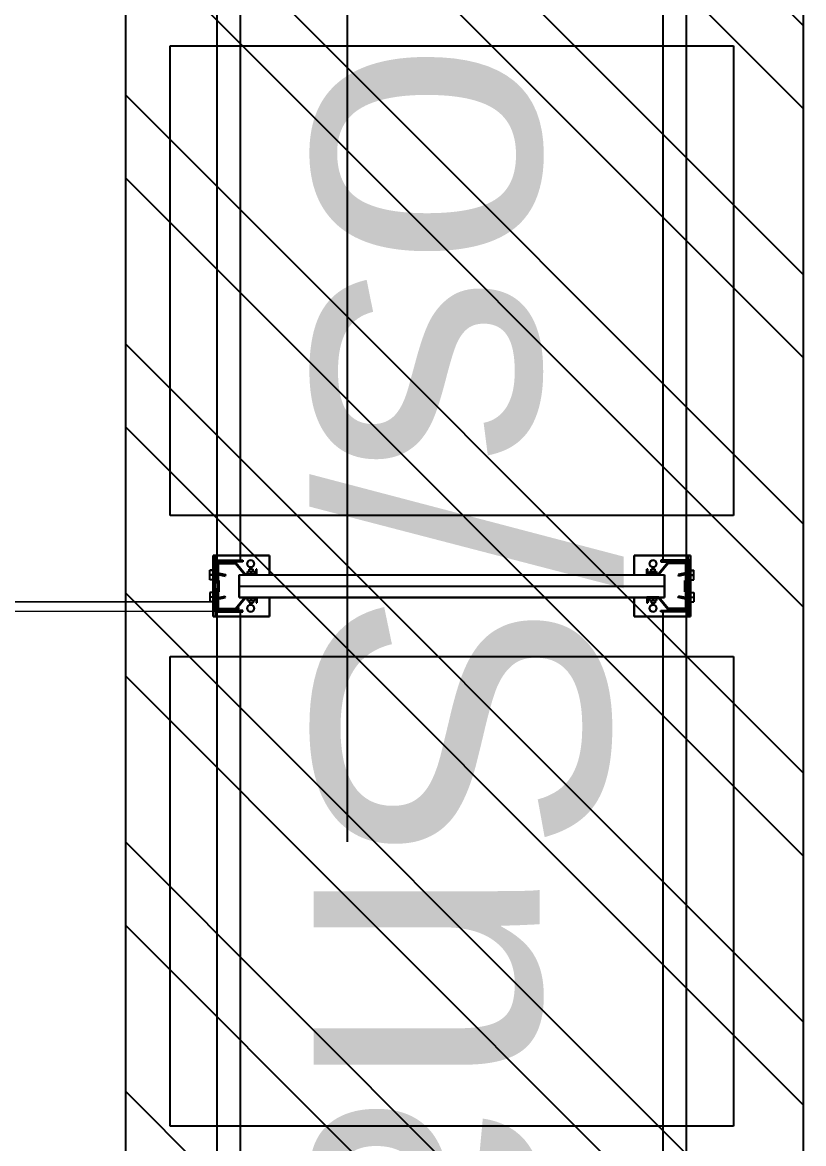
# Model space of a CAD drawing. Header units: metres. Extents: x 0 to 8715937, y -236336 to 216.
# Drawn here: x 152.509 to 154.172, y 76.807 to 79.194 of the extents above; entities that cross this region are included whole.
import ezdxf

# ---------------------------------------------------------------- set-up
doc = ezdxf.new("R2010")
doc.units = ezdxf.units.M
doc.header["$MEASUREMENT"] = 0
doc.linetypes.add('ACAD_ISO10W100', pattern=[18, 12, -3, 0, -3])
for name, color, linetype in [('0-BLOCK-EQUIPAMIENTO', 7, 'Continuous'), ('0-BLOCK-ESTRUCTURA', 7, 'Continuous'), ('AAA BAST', 5, 'Continuous'), ('AAA CONECT', 3, 'Continuous'), ('AAA LARG', 1, 'Continuous'), ('AAA PALLETS', 7, 'Continuous'), ('EJES', 251, 'ACAD_ISO10W100'), ('INSTALACIONES', 165, 'Continuous'), ('TEXTO', 7, 'Continuous')]:
    doc.layers.add(name, color=color, linetype=linetype)
doc.styles.add('AR', font='arial.ttf')

# ---------------------------------------------------------------- blocks, each defined once
blk = doc.blocks.new('DPM-ESTRUCTURA')
at = {"layer": 'EJES', "ltscale": 0.4}
blk.add_line((65.48, 118.75), (65.48, 38), dxfattribs=at)
blk = doc.blocks.new('1A MODULO SIMPLE')
at = {"layer": 'AAA BAST'}
for points in [[(-2.1307, 1.015), (-2.1307, 1.017), (-2.1407, 1.017), (-2.1407, 1.04), (-2.1167, 1.06), (-2.1167, 1.1), (-2.1567, 1.1), (-2.1567, 1.098), (-2.1767, 1.098), (-2.1767, 1.1), (-2.2167, 1.1), (-2.2167, 1.06), (-2.1927, 1.04), (-2.1927, 1.017), (-2.2027, 1.017), (-2.2027, 1.015), (-2.1907, 1.015), (-2.1907, 1.0409), (-2.2147, 1.0609), (-2.2147, 1.098), (-2.1787, 1.098), (-2.1787, 1.096), (-2.1547, 1.096), (-2.1547, 1.098), (-2.1187, 1.098), (-2.1187, 1.0609), (-2.1427, 1.0409), (-2.1427, 1.015)], [(0.1973, 1.015), (0.1973, 1.017), (0.2073, 1.017), (0.2073, 1.04), (0.1833, 1.06), (0.1833, 1.1), (0.2233, 1.1), (0.2233, 1.098), (0.2433, 1.098), (0.2433, 1.1), (0.2833, 1.1), (0.2833, 1.06), (0.2593, 1.04), (0.2593, 1.017), (0.2693, 1.017), (0.2693, 1.015), (0.2573, 1.015), (0.2573, 1.0409), (0.2813, 1.0609), (0.2813, 1.098), (0.2453, 1.098), (0.2453, 1.096), (0.2213, 1.096), (0.2213, 1.098), (0.1853, 1.098), (0.1853, 1.0609), (0.2093, 1.0409), (0.2093, 1.015)], [(-2.1307, 0.185), (-2.1307, 0.183), (-2.1407, 0.183), (-2.1407, 0.16), (-2.1167, 0.14), (-2.1167, 0.1), (-2.1567, 0.1), (-2.1567, 0.102), (-2.1767, 0.102), (-2.1767, 0.1), (-2.2167, 0.1), (-2.2167, 0.14), (-2.1927, 0.16), (-2.1927, 0.183), (-2.2027, 0.183), (-2.2027, 0.185), (-2.1907, 0.185), (-2.1907, 0.1591), (-2.2147, 0.1391), (-2.2147, 0.102), (-2.1787, 0.102), (-2.1787, 0.104), (-2.1547, 0.104), (-2.1547, 0.102), (-2.1187, 0.102), (-2.1187, 0.1391), (-2.1427, 0.1591), (-2.1427, 0.185)], [(0.1973, 0.185), (0.1973, 0.183), (0.2073, 0.183), (0.2073, 0.16), (0.1833, 0.14), (0.1833, 0.1), (0.2233, 0.1), (0.2233, 0.102), (0.2433, 0.102), (0.2433, 0.1), (0.2833, 0.1), (0.2833, 0.14), (0.2593, 0.16), (0.2593, 0.183), (0.2693, 0.183), (0.2693, 0.185), (0.2573, 0.185), (0.2573, 0.1591), (0.2813, 0.1391), (0.2813, 0.102), (0.2453, 0.102), (0.2453, 0.104), (0.2213, 0.104), (0.2213, 0.102), (0.1853, 0.102), (0.1853, 0.1391), (0.2093, 0.1591), (0.2093, 0.185)]]:
    blk.add_hatch(color=251, dxfattribs=at).paths.add_polyline_path(points)
at = {"layer": 'AAA BAST', "color": 251}
for p, q in [((-2.2167, 1.1082), (-2.2317, 1.1082)), ((-2.2317, 1.1082), (-2.2317, 0.9882)), ((-2.2167, 1.1032), (-2.2317, 1.1032)), ((-2.1167, 1.1082), (-2.2167, 1.1082)), ((-2.2167, 1.1082), (-2.2167, 1.1032)), ((-2.2167, 1.1032), (-2.1167, 1.1032)), ((-2.1767, 1.1), (-2.2167, 1.1)), ((-2.2167, 1.1), (-2.2167, 1.06)), ((-2.2067, 1.1), (-2.2067, 1.1032)), ((-2.2067, 1.1032), (-2.1737, 1.1032)), ((-2.1802, 1.1152), (-2.2002, 1.1152)), ((-2.2002, 1.1082), (-2.2002, 1.1152)), ((-2.1902, 1.1082), (-2.1902, 1.1152)), ((-2.1802, 1.1082), (-2.1802, 1.1152)), ((-2.1767, 1.1), (-2.1767, 1.098)), ((-2.1767, 1.1), (-2.1737, 1.1)), ((-2.1737, 1.1), (-2.1737, 1.1032)), ((-2.1597, 1.1), (-2.1597, 1.1032)), ((-2.1567, 1.1), (-2.1597, 1.1)), ((-2.1167, 1.1), (-2.1567, 1.1)), ((-2.1567, 1.1), (-2.1567, 1.098)), ((-2.1532, 1.1152), (-2.1332, 1.1152)), ((-2.1532, 1.1082), (-2.1532, 1.1152)), ((-2.1432, 1.1082), (-2.1432, 1.1152)), ((-2.1332, 1.1082), (-2.1332, 1.1152)), ((-2.1267, 1.1), (-2.1267, 1.1032)), ((-2.1167, 1.1032), (-2.1167, 1.1082)), ((-2.1017, 1.1082), (-2.1167, 1.1082)), ((-2.1167, 1.1032), (-2.1017, 1.1032)), ((-2.1167, 1.1), (-2.1167, 1.06)), ((-2.1017, 0.9882), (-2.1017, 1.1082)), ((0.1683, 0.9882), (0.1683, 1.1082)), ((0.1683, 1.1082), (0.1833, 1.1082)), ((0.1833, 1.1032), (0.1683, 1.1032)), ((0.1833, 1.1032), (0.1833, 1.1082)), ((0.1833, 1.1082), (0.2833, 1.1082)), ((0.2833, 1.1032), (0.1833, 1.1032)), ((0.1833, 1.1), (0.2233, 1.1)), ((0.1833, 1.1), (0.1833, 1.06)), ((0.1933, 1.1), (0.1933, 1.1032)), ((0.2198, 1.1152), (0.1998, 1.1152)), ((0.1998, 1.1082), (0.1998, 1.1152)), ((0.2098, 1.1082), (0.2098, 1.1152)), ((0.2198, 1.1082), (0.2198, 1.1152)), ((0.2233, 1.1), (0.2233, 1.098)), ((0.2233, 1.1), (0.2263, 1.1)), ((0.2263, 1.1), (0.2263, 1.1032)), ((0.2403, 1.1), (0.2403, 1.1032)), ((0.2733, 1.1032), (0.2403, 1.1032)), ((0.2433, 1.1), (0.2403, 1.1)), ((0.2433, 1.1), (0.2833, 1.1)), ((0.2433, 1.1), (0.2433, 1.098)), ((0.2468, 1.1152), (0.2668, 1.1152)), ((0.2468, 1.1082), (0.2468, 1.1152)), ((0.2568, 1.1082), (0.2568, 1.1152)), ((0.2668, 1.1082), (0.2668, 1.1152)), ((0.2733, 1.1), (0.2733, 1.1032)), ((0.2833, 1.1082), (0.2833, 1.1032)), ((0.2833, 1.1082), (0.2983, 1.1082)), ((0.2833, 1.1032), (0.2983, 1.1032)), ((0.2833, 1.1), (0.2833, 1.06)), ((0.2983, 1.1082), (0.2983, 0.9882)), ((-2.2147, 1.098), (-2.2147, 1.0609)), ((-2.1787, 1.098), (-2.2147, 1.098)), ((-2.1787, 1.098), (-2.1787, 1.096)), ((-2.1547, 1.096), (-2.1787, 1.096)), ((-2.1567, 1.098), (-2.1767, 1.098)), ((-2.1187, 1.098), (-2.1547, 1.098)), ((-2.1547, 1.098), (-2.1547, 1.096)), ((-2.1187, 1.098), (-2.1187, 1.0609)), ((0.1853, 1.098), (0.1853, 1.0609)), ((0.1853, 1.098), (0.2213, 1.098)), ((0.2213, 1.098), (0.2213, 1.096)), ((0.2213, 1.096), (0.2453, 1.096)), ((0.2233, 1.098), (0.2433, 1.098)), ((0.2453, 1.098), (0.2813, 1.098)), ((0.2453, 1.098), (0.2453, 1.096)), ((0.2813, 1.098), (0.2813, 1.0609)), ((-2.2167, 1.06), (-2.1927, 1.04)), ((-2.2147, 1.0609), (-2.1907, 1.0409)), ((-2.1907, 1.053), (-2.1667, 1.053)), ((-2.1907, 0.147), (-2.1907, 1.053)), ((-2.1667, 1.053), (-2.1427, 1.053)), ((-2.1667, 0.147), (-2.1667, 1.053)), ((-2.1187, 1.0609), (-2.1427, 1.0409)), ((-2.1427, 0.147), (-2.1427, 1.053)), ((-2.1167, 1.06), (-2.1407, 1.04)), ((0.1833, 1.06), (0.2073, 1.04)), ((0.1853, 1.0609), (0.2093, 1.0409)), ((0.2333, 1.053), (0.2093, 1.053)), ((0.2093, 0.147), (0.2093, 1.053)), ((0.2573, 1.053), (0.2333, 1.053)), ((0.2333, 0.147), (0.2333, 1.053)), ((0.2813, 1.0609), (0.2573, 1.0409)), ((0.2573, 0.147), (0.2573, 1.053)), ((0.2833, 1.06), (0.2593, 1.04)), ((-2.1927, 1.036), (-2.1977, 1.036)), ((-2.1977, 1.021), (-2.1977, 1.036)), ((-2.1927, 1.0285), (-2.1977, 1.0285)), ((-2.1927, 1.04), (-2.1927, 1.017)), ((-2.1907, 1.0409), (-2.1907, 1.015)), ((-2.1427, 1.0409), (-2.1427, 1.015)), ((-2.1407, 1.04), (-2.1407, 1.017)), ((-2.1357, 1.036), (-2.1407, 1.036)), ((-2.1407, 1.021), (-2.1407, 1.036)), ((-2.1357, 1.0285), (-2.1407, 1.0285)), ((-2.1357, 1.021), (-2.1357, 1.036)), ((-2.1357, 1.0328), (-2.1307, 1.0328)), ((-2.1307, 1.0243), (-2.1307, 1.0328)), ((0.2023, 1.0328), (0.1973, 1.0328)), ((0.1973, 1.0243), (0.1973, 1.0328)), ((0.2023, 1.036), (0.2073, 1.036)), ((0.2023, 1.021), (0.2023, 1.036)), ((0.2023, 1.0285), (0.2073, 1.0285)), ((0.2073, 1.04), (0.2073, 1.017)), ((0.2073, 1.021), (0.2073, 1.036)), ((0.2093, 1.0409), (0.2093, 1.015)), ((0.2573, 1.0409), (0.2573, 1.015)), ((0.2593, 1.04), (0.2593, 1.017)), ((0.2593, 1.036), (0.2643, 1.036)), ((0.2593, 1.0285), (0.2643, 1.0285)), ((0.2643, 1.021), (0.2643, 1.036)), ((-2.1927, 1.017), (-2.2027, 1.017)), ((-2.2027, 1.017), (-2.2027, 1.015)), ((-2.1907, 1.015), (-2.2027, 1.015)), ((-2.1927, 1.021), (-2.1977, 1.021)), ((-2.1427, 1.015), (-2.1307, 1.015)), ((-2.1357, 1.021), (-2.1407, 1.021)), ((-2.1407, 1.017), (-2.1307, 1.017)), ((-2.1357, 1.0243), (-2.1307, 1.0243)), ((-2.1307, 1.015), (-2.1307, 1.017)), ((0.2023, 1.0243), (0.1973, 1.0243)), ((0.2073, 1.017), (0.1973, 1.017)), ((0.1973, 1.015), (0.1973, 1.017)), ((0.2093, 1.015), (0.1973, 1.015)), ((0.2023, 1.021), (0.2073, 1.021)), ((0.2573, 1.015), (0.2693, 1.015)), ((0.2593, 1.021), (0.2643, 1.021)), ((0.2593, 1.017), (0.2693, 1.017)), ((0.2693, 1.017), (0.2693, 1.015)), ((-2.2317, 0.9882), (-2.1907, 0.9882)), ((-2.1427, 0.9882), (-2.1017, 0.9882)), ((0.2093, 0.9882), (0.1683, 0.9882)), ((0.2983, 0.9882), (0.2573, 0.9882)), ((-2.2317, 0.0918), (-2.2317, 0.2118)), ((-2.2317, 0.2118), (-2.1907, 0.2118)), ((-2.1427, 0.2118), (-2.1017, 0.2118)), ((-2.1017, 0.2118), (-2.1017, 0.0918)), ((0.2093, 0.2118), (0.1683, 0.2118)), ((0.1683, 0.2118), (0.1683, 0.0918)), ((0.2983, 0.2118), (0.2573, 0.2118)), ((0.2983, 0.0918), (0.2983, 0.2118)), ((-2.1907, 0.185), (-2.2027, 0.185)), ((-2.2027, 0.183), (-2.2027, 0.185)), ((-2.1927, 0.183), (-2.2027, 0.183)), ((-2.1927, 0.1801), (-2.1977, 0.1801)), ((-2.1977, 0.1651), (-2.1977, 0.1801)), ((-2.1927, 0.1726), (-2.1977, 0.1726)), ((-2.1927, 0.16), (-2.1927, 0.183)), ((-2.1907, 0.1591), (-2.1907, 0.185)), ((-2.1427, 0.1591), (-2.1427, 0.185)), ((-2.1427, 0.185), (-2.1307, 0.185)), ((-2.1407, 0.16), (-2.1407, 0.183)), ((-2.1407, 0.183), (-2.1307, 0.183)), ((-2.1357, 0.1801), (-2.1407, 0.1801)), ((-2.1407, 0.1651), (-2.1407, 0.1801)), ((-2.1357, 0.1726), (-2.1407, 0.1726)), ((-2.1357, 0.1651), (-2.1357, 0.1801)), ((-2.1357, 0.1768), (-2.1307, 0.1768)), ((-2.1357, 0.1683), (-2.1307, 0.1683)), ((-2.1307, 0.185), (-2.1307, 0.183)), ((-2.1307, 0.1683), (-2.1307, 0.1768)), ((0.2093, 0.185), (0.1973, 0.185)), ((0.1973, 0.185), (0.1973, 0.183)), ((0.2073, 0.183), (0.1973, 0.183)), ((0.2023, 0.1768), (0.1973, 0.1768)), ((0.1973, 0.1683), (0.1973, 0.1768)), ((0.2023, 0.1683), (0.1973, 0.1683)), ((0.2023, 0.1801), (0.2073, 0.1801)), ((0.2023, 0.1651), (0.2023, 0.1801)), ((0.2023, 0.1726), (0.2073, 0.1726)), ((0.2073, 0.16), (0.2073, 0.183)), ((0.2073, 0.1651), (0.2073, 0.1801)), ((0.2093, 0.1591), (0.2093, 0.185)), ((0.2573, 0.1591), (0.2573, 0.185)), ((0.2573, 0.185), (0.2693, 0.185)), ((0.2593, 0.16), (0.2593, 0.183)), ((0.2593, 0.183), (0.2693, 0.183)), ((0.2593, 0.1801), (0.2643, 0.1801)), ((0.2593, 0.1726), (0.2643, 0.1726)), ((0.2643, 0.1651), (0.2643, 0.1801)), ((0.2693, 0.183), (0.2693, 0.185)), ((-2.2167, 0.14), (-2.1927, 0.16)), ((-2.2147, 0.1391), (-2.1907, 0.1591)), ((-2.1927, 0.1651), (-2.1977, 0.1651)), ((-2.1907, 0.147), (-2.1667, 0.147)), ((-2.1667, 0.147), (-2.1427, 0.147)), ((-2.1187, 0.1391), (-2.1427, 0.1591)), ((-2.1357, 0.1651), (-2.1407, 0.1651)), ((-2.1167, 0.14), (-2.1407, 0.16)), ((0.1833, 0.14), (0.2073, 0.16)), ((0.1853, 0.1391), (0.2093, 0.1591)), ((0.2023, 0.1651), (0.2073, 0.1651)), ((0.2333, 0.147), (0.2093, 0.147)), ((0.2573, 0.147), (0.2333, 0.147)), ((0.2813, 0.1391), (0.2573, 0.1591)), ((0.2593, 0.1651), (0.2643, 0.1651)), ((0.2833, 0.14), (0.2593, 0.16)), ((-2.2167, 0.1), (-2.2167, 0.14)), ((-2.2147, 0.102), (-2.2147, 0.1391)), ((-2.1187, 0.102), (-2.1187, 0.1391)), ((-2.1167, 0.1), (-2.1167, 0.14)), ((0.1833, 0.1), (0.1833, 0.14)), ((0.1853, 0.102), (0.1853, 0.1391)), ((0.2813, 0.102), (0.2813, 0.1391)), ((0.2833, 0.1), (0.2833, 0.14)), ((-2.2167, 0.0968), (-2.2317, 0.0968)), ((-2.1767, 0.1), (-2.2167, 0.1)), ((-2.2167, 0.0968), (-2.1167, 0.0968)), ((-2.2167, 0.0918), (-2.2167, 0.0968)), ((-2.1787, 0.102), (-2.2147, 0.102)), ((-2.2067, 0.1), (-2.2067, 0.0968)), ((-2.2067, 0.0968), (-2.1737, 0.0968)), ((-2.1787, 0.102), (-2.1787, 0.104)), ((-2.1547, 0.104), (-2.1787, 0.104)), ((-2.1567, 0.102), (-2.1767, 0.102)), ((-2.1767, 0.1), (-2.1767, 0.102)), ((-2.1767, 0.1), (-2.1737, 0.1)), ((-2.1737, 0.1), (-2.1737, 0.0968)), ((-2.1597, 0.1), (-2.1597, 0.0968)), ((-2.1567, 0.1), (-2.1597, 0.1)), ((-2.1567, 0.1), (-2.1567, 0.102)), ((-2.1167, 0.1), (-2.1567, 0.1)), ((-2.1547, 0.102), (-2.1547, 0.104)), ((-2.1187, 0.102), (-2.1547, 0.102)), ((-2.1267, 0.1), (-2.1267, 0.0968)), ((-2.1167, 0.0968), (-2.1167, 0.0918)), ((-2.1167, 0.0968), (-2.1017, 0.0968)), ((0.1833, 0.0968), (0.1683, 0.0968)), ((0.1833, 0.1), (0.2233, 0.1)), ((0.2833, 0.0968), (0.1833, 0.0968)), ((0.1833, 0.0968), (0.1833, 0.0918)), ((0.1853, 0.102), (0.2213, 0.102)), ((0.1933, 0.1), (0.1933, 0.0968)), ((0.2213, 0.102), (0.2213, 0.104)), ((0.2213, 0.104), (0.2453, 0.104)), ((0.2233, 0.102), (0.2433, 0.102)), ((0.2233, 0.1), (0.2233, 0.102)), ((0.2233, 0.1), (0.2263, 0.1)), ((0.2263, 0.1), (0.2263, 0.0968)), ((0.2403, 0.1), (0.2403, 0.0968)), ((0.2433, 0.1), (0.2403, 0.1)), ((0.2733, 0.0968), (0.2403, 0.0968)), ((0.2433, 0.1), (0.2433, 0.102)), ((0.2433, 0.1), (0.2833, 0.1)), ((0.2453, 0.102), (0.2453, 0.104)), ((0.2453, 0.102), (0.2813, 0.102)), ((0.2733, 0.1), (0.2733, 0.0968)), ((0.2833, 0.0918), (0.2833, 0.0968)), ((0.2833, 0.0968), (0.2983, 0.0968)), ((-2.2167, 0.0918), (-2.2317, 0.0918)), ((-2.1167, 0.0918), (-2.2167, 0.0918)), ((-2.2002, 0.0918), (-2.2002, 0.0848)), ((-2.1802, 0.0848), (-2.2002, 0.0848)), ((-2.1902, 0.0918), (-2.1902, 0.0848)), ((-2.1802, 0.0918), (-2.1802, 0.0848)), ((-2.1532, 0.0918), (-2.1532, 0.0848)), ((-2.1532, 0.0848), (-2.1332, 0.0848)), ((-2.1432, 0.0918), (-2.1432, 0.0848)), ((-2.1332, 0.0918), (-2.1332, 0.0848)), ((-2.1017, 0.0918), (-2.1167, 0.0918)), ((0.1683, 0.0918), (0.1833, 0.0918)), ((0.1833, 0.0918), (0.2833, 0.0918)), ((0.1998, 0.0918), (0.1998, 0.0848)), ((0.2198, 0.0848), (0.1998, 0.0848)), ((0.2098, 0.0918), (0.2098, 0.0848)), ((0.2198, 0.0918), (0.2198, 0.0848)), ((0.2468, 0.0918), (0.2468, 0.0848)), ((0.2468, 0.0848), (0.2668, 0.0848)), ((0.2568, 0.0918), (0.2568, 0.0848)), ((0.2668, 0.0918), (0.2668, 0.0848)), ((0.2833, 0.0918), (0.2983, 0.0918))]:
    blk.add_line(p, q, dxfattribs=at)
for centre in [(-2.2141, 1.0285), (-2.1192, 1.0285), (0.1859, 1.0285), (0.2808, 1.0285), (-2.2141, 0.1715), (-2.1192, 0.1715), (0.1859, 0.1715), (0.2808, 0.1715)]:
    blk.add_circle(centre, 0.0075, dxfattribs=at)
at = {"layer": 'AAA LARG', "color": 251}
for p, q in [((-2.1407, 1.105), (-2.1454, 1.0829)), ((-2.1381, 1.1018), (-2.1422, 1.0822)), ((-2.1407, 1.105), (-2.1117, 1.105)), ((-2.1149, 1.1018), (-2.1381, 1.1018)), ((-2.1149, 1.045), (-2.1149, 1.1018)), ((-2.1117, 1.105), (-2.1117, 1.045)), ((-2.1117, 1.1), (0.1783, 1.1)), ((0.2073, 1.105), (0.1783, 1.105)), ((0.1783, 1.105), (0.1783, 1.045)), ((0.1815, 1.045), (0.1815, 1.1018)), ((0.1815, 1.1018), (0.2047, 1.1018)), ((0.2047, 1.1018), (0.2089, 1.0822)), ((0.2073, 1.105), (0.212, 1.0829)), ((-2.1422, 1.0822), (-2.1454, 1.0829)), ((0.2089, 1.0822), (0.212, 1.0829)), ((-2.1117, 1.045), (-2.1149, 1.045)), ((-2.1117, 1.05), (0.1783, 1.05)), ((0.1783, 1.045), (0.1815, 1.045)), ((-2.1117, 0.155), (-2.1149, 0.155)), ((-2.1149, 0.155), (-2.1149, 0.0982)), ((-2.1117, 0.095), (-2.1117, 0.155)), ((-2.1117, 0.15), (0.1783, 0.15)), ((0.1783, 0.095), (0.1783, 0.155)), ((0.1783, 0.155), (0.1815, 0.155)), ((0.1815, 0.155), (0.1815, 0.0982)), ((-2.1422, 0.1178), (-2.1454, 0.1171)), ((-2.1407, 0.095), (-2.1454, 0.1171)), ((-2.1381, 0.0982), (-2.1422, 0.1178)), ((-2.1149, 0.0982), (-2.1381, 0.0982)), ((-2.1117, 0.1), (0.1783, 0.1)), ((0.1815, 0.0982), (0.2047, 0.0982)), ((0.2047, 0.0982), (0.2089, 0.1178)), ((0.2073, 0.095), (0.212, 0.1171)), ((0.2089, 0.1178), (0.212, 0.1171)), ((-2.1407, 0.095), (-2.1117, 0.095)), ((0.2073, 0.095), (0.1783, 0.095))]:
    blk.add_line(p, q, dxfattribs=at)
at = {"layer": 'AAA PALLETS', "color": 251, "ltscale": 0.21}
for p, q in [((-1.0167, 1.2), (-2.0167, 1.2)), ((-2.0167, 1.2), (-2.0167, 0)), ((-1.0167, 0), (-1.0167, 1.2)), ((0.0833, 1.2), (-0.9167, 1.2)), ((-0.9167, 1.2), (-0.9167, 0)), ((0.0833, 0), (0.0833, 1.2)), ((-2.0167, 0), (-1.0167, 0)), ((-0.9167, 0), (0.0833, 0))]:
    blk.add_line(p, q, dxfattribs=at)
blk = doc.blocks.new('1A MODULO D FTE COL')
at = {"layer": 'AAA CONECT', "color": 251, "lineweight": 5}
for p, q in [((-2.213, 0.5973), (-2.2207, 0.5909)), ((-2.213, 0.5973), (-2.2117, 0.5958)), ((0.187, 0.5973), (0.1793, 0.5909)), ((0.187, 0.5973), (0.1883, 0.5958)), ((-2.2207, 0.59), (-2.2207, -0.0409)), ((-2.2117, 0.5958), (-2.2187, 0.59)), ((-2.2187, 0.5484), (-2.2187, 0.59)), ((0.1793, 0.59), (0.1793, -0.0409)), ((0.1883, 0.5958), (0.1813, 0.59)), ((0.1813, 0.5484), (0.1813, 0.59)), ((-2.2187, 0.5484), (-2.2057, 0.5484)), ((-2.2007, 0.5434), (-2.2057, 0.5484)), ((-2.2007, 0.5434), (-2.2007, 0.0066)), ((0.1813, 0.5484), (0.1943, 0.5484)), ((0.1993, 0.5434), (0.1943, 0.5484)), ((0.1993, 0.5434), (0.1993, 0.0066))]:
    blk.add_line(p, q, dxfattribs=at)
at = {"layer": 'AAA BAST', "color": 251, "lineweight": 5}
blk.add_blockref('1A MODULO SIMPLE', (0, 0.45), dxfattribs=at)
blk = doc.blocks.new('DPM-EQUIPAMIENTO')
at = {"layer": 'INSTALACIONES', "ltscale": 0.1}
h = blk.add_hatch(dxfattribs=at)
h.set_pattern_fill('ANSI32', color=256, angle=-90)
h.set_pattern_definition([(315, (-99.21458, 713.35037), (0.26516504, 0.26516504), []), (315, (-99.21458, 713.1736), (0.26516504, 0.26516504), [])])
h.paths.add_polyline_path([(66.4523, 73.0762), (66.4523, 87.791), (65.008, 87.791), (65.008, 73.0762)])
blk.add_lwpolyline([(66.4523, 73.0762), (66.4523, 87.791), (65.008, 87.791), (65.008, 73.0762)], close=True, dxfattribs=at)
at = {"layer": 'AAA BAST', "xscale": -1, "rotation": 270}
for p in [(64.6533, 80.1609), (64.6533, 77.7609)]:
    blk.add_blockref('1A MODULO D FTE COL', p, dxfattribs=at)
at = {"layer": 'TEXTO', "ltscale": 0.1, "insert": (66.0357, 75.5556), "char_height": 0.626905, "attachment_point": 3, "rotation": 270, "style": 'AR'}
blk.add_mtext_dynamic_manual_height_columns('Panificados/Encurtidos/Snack', width=6.978585, gutter_width=12.5, heights=[0], dxfattribs=at)

msp = doc.modelspace()

# ---------------------------------------------------------------- hatches: boundary and pattern name
at = {"layer": 'AAA BAST'}
for points in [[(153.0083, 77.9583), (153.0063, 77.9583), (153.0063, 77.9683), (152.9833, 77.9683), (152.9633, 77.9443), (152.9233, 77.9443), (152.9233, 77.9843), (152.9253, 77.9843), (152.9253, 78.0043), (152.9233, 78.0043), (152.9233, 78.0443), (152.9633, 78.0443), (152.9833, 78.0203), (153.0063, 78.0203), (153.0063, 78.0303), (153.0083, 78.0303), (153.0083, 78.0183), (152.9824, 78.0183), (152.9624, 78.0423), (152.9253, 78.0423), (152.9253, 78.0063), (152.9273, 78.0063), (152.9273, 77.9823), (152.9253, 77.9823), (152.9253, 77.9463), (152.9624, 77.9463), (152.9824, 77.9703), (153.0083, 77.9703)], [(153.0083, 78.0303), (153.0063, 78.0303), (153.0063, 78.0203), (152.9833, 78.0203), (152.9633, 78.0443), (152.9233, 78.0443), (152.9233, 78.0043), (152.9253, 78.0043), (152.9253, 77.9843), (152.9233, 77.9843), (152.9233, 77.9443), (152.9633, 77.9443), (152.9833, 77.9683), (153.0063, 77.9683), (153.0063, 77.9583), (153.0083, 77.9583), (153.0083, 77.9703), (152.9824, 77.9703), (152.9624, 77.9463), (152.9253, 77.9463), (152.9253, 77.9823), (152.9273, 77.9823), (152.9273, 78.0063), (152.9253, 78.0063), (152.9253, 78.0423), (152.9624, 78.0423), (152.9824, 78.0183), (153.0083, 78.0183)], [(153.8383, 77.9583), (153.8403, 77.9583), (153.8403, 77.9683), (153.8633, 77.9683), (153.8833, 77.9443), (153.9233, 77.9443), (153.9233, 77.9843), (153.9213, 77.9843), (153.9213, 78.0043), (153.9233, 78.0043), (153.9233, 78.0443), (153.8833, 78.0443), (153.8633, 78.0203), (153.8403, 78.0203), (153.8403, 78.0303), (153.8383, 78.0303), (153.8383, 78.0183), (153.8642, 78.0183), (153.8842, 78.0423), (153.9213, 78.0423), (153.9213, 78.0063), (153.9193, 78.0063), (153.9193, 77.9823), (153.9213, 77.9823), (153.9213, 77.9463), (153.8842, 77.9463), (153.8642, 77.9703), (153.8383, 77.9703)], [(153.8383, 78.0303), (153.8403, 78.0303), (153.8403, 78.0203), (153.8633, 78.0203), (153.8833, 78.0443), (153.9233, 78.0443), (153.9233, 78.0043), (153.9213, 78.0043), (153.9213, 77.9843), (153.9233, 77.9843), (153.9233, 77.9443), (153.8833, 77.9443), (153.8633, 77.9683), (153.8403, 77.9683), (153.8403, 77.9583), (153.8383, 77.9583), (153.8383, 77.9703), (153.8642, 77.9703), (153.8842, 77.9463), (153.9213, 77.9463), (153.9213, 77.9823), (153.9193, 77.9823), (153.9193, 78.0063), (153.9213, 78.0063), (153.9213, 78.0423), (153.8842, 78.0423), (153.8642, 78.0183), (153.8383, 78.0183)]]:
    msp.add_hatch(color=251, dxfattribs=at).paths.add_polyline_path(points)

# ---------------------------------------------------------------- linework, layer by layer
at = {"layer": 'AAA BAST', "color": 251}
for p, q in [((152.9151, 78.0443), (152.9151, 78.0593)), ((152.9151, 78.0593), (153.0351, 78.0593)), ((153.0351, 78.0593), (152.9151, 78.0593)), ((152.9151, 78.0593), (152.9151, 78.0443)), ((152.9201, 78.0443), (152.9201, 78.0593)), ((152.9201, 78.0443), (152.9201, 78.0593)), ((153.0351, 78.0593), (153.0351, 78.0183)), ((153.0351, 78.0183), (153.0351, 78.0593)), ((153.9315, 78.0593), (153.8115, 78.0593)), ((153.8115, 78.0593), (153.8115, 78.0183)), ((153.8115, 78.0183), (153.8115, 78.0593)), ((153.8115, 78.0593), (153.9315, 78.0593)), ((153.9265, 78.0443), (153.9265, 78.0593)), ((153.9265, 78.0443), (153.9265, 78.0593)), ((153.9315, 78.0443), (153.9315, 78.0593)), ((153.9315, 78.0593), (153.9315, 78.0443)), ((152.9151, 77.9443), (152.9151, 78.0443)), ((152.9151, 78.0443), (152.9201, 78.0443)), ((152.9201, 78.0443), (152.9151, 78.0443)), ((152.9151, 78.0443), (152.9151, 77.9443)), ((152.9201, 78.0443), (152.9201, 77.9443)), ((152.9201, 77.9443), (152.9201, 78.0443)), ((152.9233, 78.0343), (152.9201, 78.0343)), ((152.9201, 78.0343), (152.9201, 78.0013)), ((152.9233, 78.0343), (152.9201, 78.0343)), ((152.9233, 78.0043), (152.9233, 78.0443)), ((152.9233, 78.0443), (152.9633, 78.0443)), ((152.9233, 78.0443), (152.9233, 78.0043)), ((152.9233, 78.0443), (152.9633, 78.0443)), ((152.9253, 78.0423), (152.9624, 78.0423)), ((152.9253, 78.0063), (152.9253, 78.0423)), ((152.9253, 78.0423), (152.9624, 78.0423)), ((152.9253, 78.0423), (152.9253, 78.0063)), ((152.9624, 78.0423), (152.9824, 78.0183)), ((152.9624, 78.0423), (152.9824, 78.0183)), ((152.9633, 78.0443), (152.9833, 78.0203)), ((152.9633, 78.0443), (152.9833, 78.0203)), ((153.8833, 78.0443), (153.8633, 78.0203)), ((153.8833, 78.0443), (153.8633, 78.0203)), ((153.8842, 78.0423), (153.8642, 78.0183)), ((153.8842, 78.0423), (153.8642, 78.0183)), ((153.9233, 78.0443), (153.8833, 78.0443)), ((153.9233, 78.0443), (153.8833, 78.0443)), ((153.9213, 78.0423), (153.8842, 78.0423)), ((153.9213, 78.0423), (153.8842, 78.0423)), ((153.9213, 78.0063), (153.9213, 78.0423)), ((153.9213, 78.0423), (153.9213, 78.0063)), ((153.9233, 78.0043), (153.9233, 78.0443)), ((153.9233, 78.0443), (153.9233, 78.0043)), ((153.9233, 78.0343), (153.9265, 78.0343)), ((153.9233, 78.0343), (153.9265, 78.0343)), ((153.9265, 78.0443), (153.9265, 77.9443)), ((153.9315, 78.0443), (153.9265, 78.0443)), ((153.9265, 77.9443), (153.9265, 78.0443)), ((153.9265, 78.0443), (153.9315, 78.0443)), ((153.9265, 78.0343), (153.9265, 78.0013)), ((153.9315, 77.9443), (153.9315, 78.0443)), ((153.9315, 78.0443), (153.9315, 77.9443)), ((152.9081, 78.0078), (152.9081, 78.0278)), ((152.9151, 78.0278), (152.9081, 78.0278)), ((152.9081, 78.0078), (152.9081, 78.0278)), ((152.9151, 78.0278), (152.9081, 78.0278)), ((152.9151, 78.0178), (152.9081, 78.0178)), ((152.9151, 78.0178), (152.9081, 78.0178)), ((152.9703, 78.0183), (152.9703, 77.9943)), ((152.9703, 78.0183), (153.8763, 78.0183)), ((152.9703, 77.9943), (152.9703, 78.0183)), ((152.9703, 78.0183), (153.8763, 78.0183)), ((152.9824, 78.0183), (153.0083, 78.0183)), ((152.9824, 78.0183), (153.0083, 78.0183)), ((152.9833, 78.0203), (153.0063, 78.0203)), ((152.9833, 78.0203), (153.0063, 78.0203)), ((152.9884, 78.0203), (152.9884, 78.0253)), ((152.9884, 78.0253), (153.0034, 78.0253)), ((152.9884, 78.0253), (152.9884, 78.0203)), ((152.9884, 78.0253), (153.0034, 78.0253)), ((152.9884, 78.0203), (153.0034, 78.0203)), ((152.9916, 78.0253), (152.9916, 78.0303)), ((152.9916, 78.0303), (153.0001, 78.0303)), ((152.9959, 78.0203), (152.9959, 78.0253)), ((152.9959, 78.0253), (152.9959, 78.0203)), ((153.0001, 78.0253), (153.0001, 78.0303)), ((153.0034, 78.0203), (153.0034, 78.0253)), ((153.0034, 78.0253), (153.0034, 78.0203)), ((153.0063, 78.0203), (153.0063, 78.0303)), ((153.0063, 78.0303), (153.0083, 78.0303)), ((153.0063, 78.0203), (153.0063, 78.0303)), ((153.0083, 78.0303), (153.0063, 78.0303)), ((153.0083, 78.0183), (153.0083, 78.0303)), ((153.0083, 78.0183), (153.0083, 78.0303)), ((153.8383, 78.0183), (153.8383, 78.0303)), ((153.8403, 78.0303), (153.8383, 78.0303)), ((153.8383, 78.0183), (153.8383, 78.0303)), ((153.8383, 78.0303), (153.8403, 78.0303)), ((153.8642, 78.0183), (153.8383, 78.0183)), ((153.8642, 78.0183), (153.8383, 78.0183)), ((153.8403, 78.0203), (153.8403, 78.0303)), ((153.8403, 78.0203), (153.8403, 78.0303)), ((153.8633, 78.0203), (153.8403, 78.0203)), ((153.8633, 78.0203), (153.8403, 78.0203)), ((153.8443, 78.0203), (153.8443, 78.0253)), ((153.8443, 78.0253), (153.8593, 78.0253)), ((153.8443, 78.0253), (153.8443, 78.0203)), ((153.8443, 78.0253), (153.8593, 78.0253)), ((153.8443, 78.0203), (153.8593, 78.0203)), ((153.8476, 78.0253), (153.8476, 78.0303)), ((153.8476, 78.0303), (153.8561, 78.0303)), ((153.8518, 78.0203), (153.8518, 78.0253)), ((153.8518, 78.0253), (153.8518, 78.0203)), ((153.8561, 78.0253), (153.8561, 78.0303)), ((153.8593, 78.0203), (153.8593, 78.0253)), ((153.8593, 78.0253), (153.8593, 78.0203)), ((153.8763, 78.0183), (153.8763, 77.9943)), ((153.8763, 77.9943), (153.8763, 78.0183)), ((153.9315, 78.0278), (153.9385, 78.0278)), ((153.9315, 78.0278), (153.9385, 78.0278)), ((153.9315, 78.0178), (153.9385, 78.0178)), ((153.9315, 78.0178), (153.9385, 78.0178)), ((153.9385, 78.0078), (153.9385, 78.0278)), ((153.9385, 78.0078), (153.9385, 78.0278)), ((152.9151, 78.0078), (152.9081, 78.0078)), ((152.9151, 78.0078), (152.9081, 78.0078)), ((152.9233, 78.0013), (152.9201, 78.0013)), ((152.9233, 78.0013), (152.9201, 78.0013)), ((152.9233, 77.9873), (152.9201, 77.9873)), ((152.9233, 77.9873), (152.9201, 77.9873)), ((152.9201, 77.9543), (152.9201, 77.9873)), ((152.9233, 78.0043), (152.9253, 78.0043)), ((152.9233, 78.0043), (152.9233, 78.0013)), ((152.9233, 78.0043), (152.9253, 78.0043)), ((152.9233, 78.0043), (152.9233, 78.0013)), ((152.9233, 77.9843), (152.9233, 77.9873)), ((152.9233, 77.9843), (152.9233, 77.9873)), ((152.9253, 78.0063), (152.9273, 78.0063)), ((152.9253, 78.0063), (152.9273, 78.0063)), ((152.9253, 77.9843), (152.9253, 78.0043)), ((152.9253, 78.0043), (152.9253, 77.9843)), ((152.9273, 77.9823), (152.9273, 78.0063)), ((152.9273, 78.0063), (152.9273, 77.9823)), ((152.9703, 77.9943), (152.9703, 77.9703)), ((152.9703, 77.9943), (153.8763, 77.9943)), ((152.9703, 77.9703), (152.9703, 77.9943)), ((152.9703, 77.9943), (153.8763, 77.9943)), ((153.8763, 77.9943), (153.8763, 77.9703)), ((153.8763, 77.9703), (153.8763, 77.9943)), ((153.9213, 78.0063), (153.9193, 78.0063)), ((153.9193, 77.9823), (153.9193, 78.0063)), ((153.9213, 78.0063), (153.9193, 78.0063)), ((153.9193, 78.0063), (153.9193, 77.9823)), ((153.9213, 77.9843), (153.9213, 78.0043)), ((153.9233, 78.0043), (153.9213, 78.0043)), ((153.9213, 78.0043), (153.9213, 77.9843)), ((153.9233, 78.0043), (153.9213, 78.0043)), ((153.9233, 78.0043), (153.9233, 78.0013)), ((153.9233, 78.0043), (153.9233, 78.0013)), ((153.9233, 78.0013), (153.9265, 78.0013)), ((153.9233, 78.0013), (153.9265, 78.0013)), ((153.9233, 77.9873), (153.9265, 77.9873)), ((153.9233, 77.9843), (153.9233, 77.9873)), ((153.9233, 77.9873), (153.9265, 77.9873)), ((153.9233, 77.9843), (153.9233, 77.9873)), ((153.9265, 77.9543), (153.9265, 77.9873)), ((153.9315, 78.0078), (153.9385, 78.0078)), ((153.9315, 78.0078), (153.9385, 78.0078)), ((152.9081, 77.9808), (152.9081, 77.9608)), ((152.9151, 77.9808), (152.9081, 77.9808)), ((152.9081, 77.9808), (152.9081, 77.9608)), ((152.9151, 77.9808), (152.9081, 77.9808)), ((152.9151, 77.9708), (152.9081, 77.9708)), ((152.9151, 77.9708), (152.9081, 77.9708)), ((152.9233, 77.9443), (152.9233, 77.9843)), ((152.9233, 77.9843), (152.9253, 77.9843)), ((152.9233, 77.9843), (152.9233, 77.9443)), ((152.9233, 77.9843), (152.9253, 77.9843)), ((152.9253, 77.9463), (152.9253, 77.9823)), ((152.9253, 77.9823), (152.9273, 77.9823)), ((152.9253, 77.9823), (152.9253, 77.9463)), ((152.9253, 77.9823), (152.9273, 77.9823)), ((152.9624, 77.9463), (152.9824, 77.9703)), ((152.9624, 77.9463), (152.9824, 77.9703)), ((152.9633, 77.9443), (152.9833, 77.9683)), ((152.9633, 77.9443), (152.9833, 77.9683)), ((152.9703, 77.9703), (153.8763, 77.9703)), ((152.9703, 77.9703), (153.8763, 77.9703)), ((152.9824, 77.9703), (153.0083, 77.9703)), ((152.9824, 77.9703), (153.0083, 77.9703)), ((152.9833, 77.9683), (153.0063, 77.9683)), ((152.9833, 77.9683), (153.0063, 77.9683)), ((152.9884, 77.9633), (152.9884, 77.9683)), ((152.9884, 77.9683), (153.0034, 77.9683)), ((152.9884, 77.9683), (152.9884, 77.9633)), ((152.9884, 77.9633), (153.0034, 77.9633)), ((152.9884, 77.9633), (153.0034, 77.9633)), ((152.9916, 77.9633), (152.9916, 77.9583)), ((152.9959, 77.9633), (152.9959, 77.9683)), ((152.9959, 77.9683), (152.9959, 77.9633)), ((153.0001, 77.9633), (153.0001, 77.9583)), ((153.0034, 77.9633), (153.0034, 77.9683)), ((153.0034, 77.9683), (153.0034, 77.9633)), ((153.0063, 77.9683), (153.0063, 77.9583)), ((153.0063, 77.9683), (153.0063, 77.9583)), ((153.0083, 77.9703), (153.0083, 77.9583)), ((153.0083, 77.9703), (153.0083, 77.9583)), ((153.0351, 77.9703), (153.0351, 77.9293)), ((153.0351, 77.9293), (153.0351, 77.9703)), ((153.8115, 77.9703), (153.8115, 77.9293)), ((153.8115, 77.9293), (153.8115, 77.9703)), ((153.8642, 77.9703), (153.8383, 77.9703)), ((153.8383, 77.9703), (153.8383, 77.9583)), ((153.8642, 77.9703), (153.8383, 77.9703)), ((153.8383, 77.9703), (153.8383, 77.9583)), ((153.8633, 77.9683), (153.8403, 77.9683)), ((153.8403, 77.9683), (153.8403, 77.9583)), ((153.8633, 77.9683), (153.8403, 77.9683)), ((153.8403, 77.9683), (153.8403, 77.9583)), ((153.8443, 77.9633), (153.8443, 77.9683)), ((153.8443, 77.9683), (153.8593, 77.9683)), ((153.8443, 77.9683), (153.8443, 77.9633)), ((153.8443, 77.9633), (153.8593, 77.9633)), ((153.8443, 77.9633), (153.8593, 77.9633)), ((153.8476, 77.9633), (153.8476, 77.9583)), ((153.8518, 77.9633), (153.8518, 77.9683)), ((153.8518, 77.9683), (153.8518, 77.9633)), ((153.8561, 77.9633), (153.8561, 77.9583)), ((153.8593, 77.9633), (153.8593, 77.9683)), ((153.8593, 77.9683), (153.8593, 77.9633)), ((153.8833, 77.9443), (153.8633, 77.9683)), ((153.8833, 77.9443), (153.8633, 77.9683)), ((153.8842, 77.9463), (153.8642, 77.9703)), ((153.8842, 77.9463), (153.8642, 77.9703)), ((153.9213, 77.9823), (153.9193, 77.9823)), ((153.9213, 77.9823), (153.9193, 77.9823)), ((153.9233, 77.9843), (153.9213, 77.9843)), ((153.9233, 77.9843), (153.9213, 77.9843)), ((153.9213, 77.9463), (153.9213, 77.9823)), ((153.9213, 77.9823), (153.9213, 77.9463)), ((153.9233, 77.9443), (153.9233, 77.9843)), ((153.9233, 77.9843), (153.9233, 77.9443)), ((153.9315, 77.9808), (153.9385, 77.9808)), ((153.9315, 77.9808), (153.9385, 77.9808)), ((153.9315, 77.9708), (153.9385, 77.9708)), ((153.9315, 77.9708), (153.9385, 77.9708)), ((153.9385, 77.9808), (153.9385, 77.9608)), ((153.9385, 77.9808), (153.9385, 77.9608)), ((152.9151, 77.9608), (152.9081, 77.9608)), ((152.9151, 77.9608), (152.9081, 77.9608)), ((152.9201, 77.9443), (152.9151, 77.9443)), ((152.9151, 77.9293), (152.9151, 77.9443)), ((152.9151, 77.9443), (152.9201, 77.9443)), ((152.9151, 77.9443), (152.9151, 77.9293)), ((152.9233, 77.9543), (152.9201, 77.9543)), ((152.9233, 77.9543), (152.9201, 77.9543)), ((152.9201, 77.9443), (152.9201, 77.9293)), ((152.9201, 77.9443), (152.9201, 77.9293)), ((152.9233, 77.9443), (152.9633, 77.9443)), ((152.9233, 77.9443), (152.9633, 77.9443)), ((152.9253, 77.9463), (152.9624, 77.9463)), ((152.9253, 77.9463), (152.9624, 77.9463)), ((152.9916, 77.9583), (153.0001, 77.9583)), ((153.0083, 77.9583), (153.0063, 77.9583)), ((153.0063, 77.9583), (153.0083, 77.9583)), ((153.8383, 77.9583), (153.8403, 77.9583)), ((153.8403, 77.9583), (153.8383, 77.9583)), ((153.8476, 77.9583), (153.8561, 77.9583)), ((153.9233, 77.9443), (153.8833, 77.9443)), ((153.9233, 77.9443), (153.8833, 77.9443)), ((153.9213, 77.9463), (153.8842, 77.9463)), ((153.9213, 77.9463), (153.8842, 77.9463)), ((153.9233, 77.9543), (153.9265, 77.9543)), ((153.9233, 77.9543), (153.9265, 77.9543)), ((153.9265, 77.9443), (153.9315, 77.9443)), ((153.9265, 77.9443), (153.9265, 77.9293)), ((153.9315, 77.9443), (153.9265, 77.9443)), ((153.9265, 77.9443), (153.9265, 77.9293)), ((153.9315, 77.9608), (153.9385, 77.9608)), ((153.9315, 77.9608), (153.9385, 77.9608)), ((153.9315, 77.9293), (153.9315, 77.9443)), ((153.9315, 77.9443), (153.9315, 77.9293)), ((153.0351, 77.9293), (152.9151, 77.9293)), ((152.9151, 77.9293), (153.0351, 77.9293)), ((153.8115, 77.9293), (153.9315, 77.9293)), ((153.9315, 77.9293), (153.8115, 77.9293))]:
    msp.add_line(p, q, dxfattribs=at)
for centre in [(152.9948, 78.0418), (152.9948, 78.0418), (153.8518, 78.0418), (153.8518, 78.0418), (152.9948, 77.9468), (152.9948, 77.9468), (153.8518, 77.9468), (153.8518, 77.9468)]:
    msp.add_circle(centre, 0.0075, dxfattribs=at)
at = {"layer": 'AAA CONECT', "color": 251, "lineweight": 5}
for p, q in [((152.9633, 77.9403), (152.3324, 77.9403)), ((152.9633, 77.9403), (152.3324, 77.9403)), ((152.9167, 77.9603), (152.3799, 77.9603)), ((152.9167, 77.9603), (152.3799, 77.9603)), ((152.9167, 77.9603), (152.9217, 77.9553)), ((152.9167, 77.9603), (152.9217, 77.9553)), ((152.9217, 77.9423), (152.9217, 77.9553)), ((152.9217, 77.9423), (152.9217, 77.9553)), ((152.9217, 77.9423), (152.9633, 77.9423)), ((152.9217, 77.9423), (152.9633, 77.9423)), ((152.9691, 77.9492), (152.9633, 77.9423)), ((152.9691, 77.9492), (152.9633, 77.9423)), ((152.9706, 77.948), (152.9642, 77.9403)), ((152.9706, 77.948), (152.9642, 77.9403)), ((152.9706, 77.948), (152.9691, 77.9492)), ((152.9706, 77.948), (152.9691, 77.9492))]:
    msp.add_line(p, q, dxfattribs=at)
at = {"layer": 'AAA LARG', "color": 251}
for p, q in [((152.9233, 78.0493), (152.9233, 80.3393)), ((152.9733, 78.0493), (152.9733, 80.3393)), ((153.8733, 78.0493), (153.8733, 80.3393)), ((153.9233, 78.0493), (153.9233, 80.3393)), ((152.9183, 78.0203), (152.9183, 78.0493)), ((152.9183, 78.0493), (152.9783, 78.0493)), ((152.9783, 78.0461), (152.9215, 78.0461)), ((152.9215, 78.0461), (152.9215, 78.0229)), ((152.9783, 78.0493), (152.9783, 78.0461)), ((153.9283, 78.0493), (153.8683, 78.0493)), ((153.8683, 78.0493), (153.8683, 78.0461)), ((153.8683, 78.0461), (153.9251, 78.0461)), ((153.9251, 78.0461), (153.9251, 78.0229)), ((153.9283, 78.0203), (153.9283, 78.0493)), ((152.9183, 78.0203), (152.9404, 78.0156)), ((152.9215, 78.0229), (152.9411, 78.0187)), ((152.9411, 78.0187), (152.9404, 78.0156)), ((153.9251, 78.0229), (153.9055, 78.0187)), ((153.9055, 78.0187), (153.9062, 78.0156)), ((153.9283, 78.0203), (153.9062, 78.0156)), ((152.9183, 77.9683), (152.9404, 77.973)), ((152.9183, 77.9683), (152.9183, 77.9393)), ((152.9215, 77.9657), (152.9411, 77.9698)), ((152.9215, 77.9425), (152.9215, 77.9657)), ((152.9411, 77.9698), (152.9404, 77.973)), ((153.9055, 77.9698), (153.9062, 77.973)), ((153.9251, 77.9657), (153.9055, 77.9698)), ((153.9283, 77.9683), (153.9062, 77.973)), ((153.9251, 77.9425), (153.9251, 77.9657)), ((153.9283, 77.9683), (153.9283, 77.9393)), ((152.9183, 77.9393), (152.9783, 77.9393)), ((152.9783, 77.9425), (152.9215, 77.9425)), ((152.9233, 75.6493), (152.9233, 77.9393)), ((152.9733, 75.6493), (152.9733, 77.9393)), ((152.9783, 77.9393), (152.9783, 77.9425)), ((153.8683, 77.9393), (153.8683, 77.9425)), ((153.8683, 77.9425), (153.9251, 77.9425)), ((153.9283, 77.9393), (153.8683, 77.9393)), ((153.8733, 75.6493), (153.8733, 77.9393)), ((153.9233, 75.6493), (153.9233, 77.9393))]:
    msp.add_line(p, q, dxfattribs=at)
at = {"layer": 'AAA PALLETS', "color": 251, "ltscale": 0.21}
for p, q in [((152.8233, 78.1443), (152.8233, 79.1443)), ((152.8233, 79.1443), (154.0233, 79.1443)), ((154.0233, 79.1443), (154.0233, 78.1443)), ((154.0233, 78.1443), (152.8233, 78.1443)), ((152.8233, 76.8443), (152.8233, 77.8443)), ((152.8233, 77.8443), (154.0233, 77.8443)), ((154.0233, 77.8443), (154.0233, 76.8443)), ((154.0233, 76.8443), (152.8233, 76.8443))]:
    msp.add_line(p, q, dxfattribs=at)

# ---------------------------------------------------------------- block references
at = {"layer": '0-BLOCK-EQUIPAMIENTO'}
msp.add_blockref('DPM-EQUIPAMIENTO', (87.72, 0), dxfattribs=at)
at = {"layer": '0-BLOCK-ESTRUCTURA', "ltscale": 0.1}
msp.add_blockref('DPM-ESTRUCTURA', (87.72, 0), dxfattribs=at)

doc.saveas('drawing.dxf')
